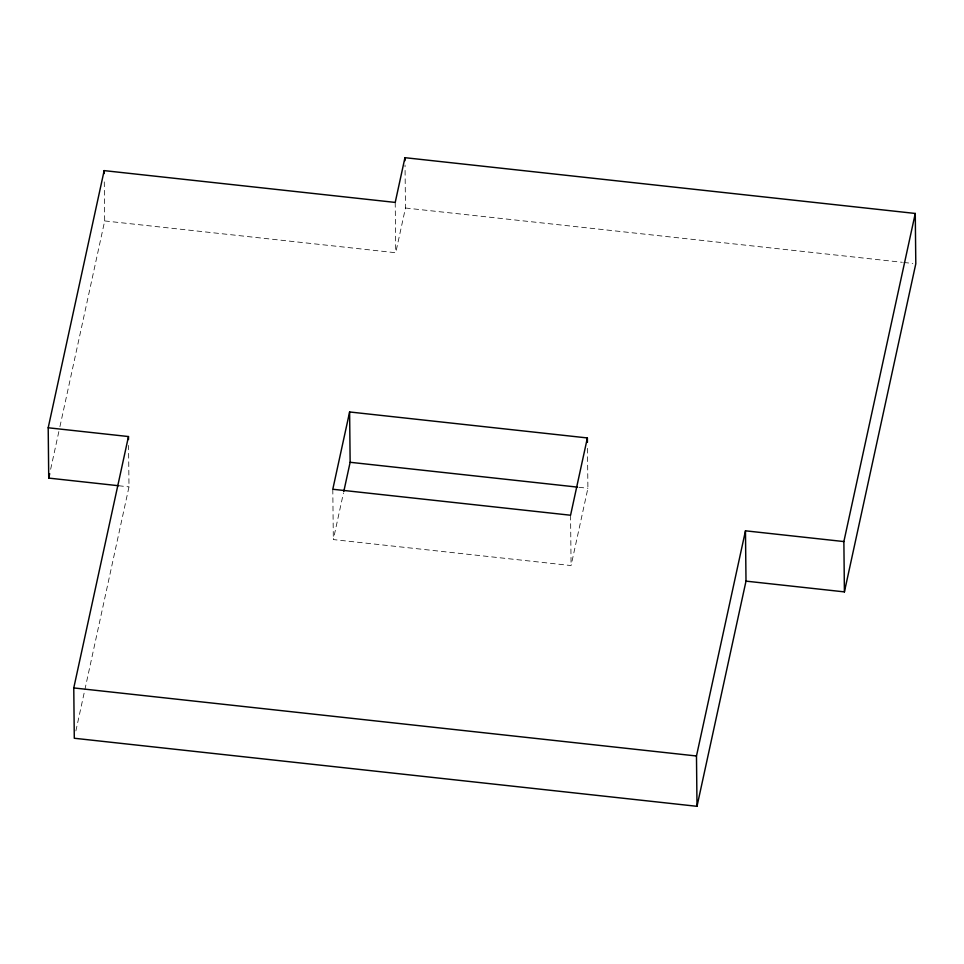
<?xml version="1.0" encoding="UTF-8"?>
<svg xmlns="http://www.w3.org/2000/svg" width="964" height="964" viewBox="0 0 964 964"><rect width="100%" height="100%" fill="white"/><g stroke="black" fill="none" stroke-linecap="round" stroke-linejoin="round"><path stroke-width="0.72" stroke-dasharray="4.82 3.62" d="M50.646 469.275L59.599 428.137M59.925 426.666L104.69 220.937L104.257 179.485M75.891 730.905L84.531 691.212M84.856 689.742L128.995 486.868L128.561 445.428M587.486 448.308L587.907 488.266L571.086 565.555L333.327 539.575L343.473 492.905M104.69 220.937L395.746 252.737L405.47 208.007L405.025 165.097M405.47 208.007L902.328 262.304M903.822 262.473L912.812 263.449M578.93 487.29L587.907 488.266M118.596 485.736L128.995 486.868M570.567 515.234L571.086 565.555M395.216 202.416L395.746 252.737M332.797 489.254L333.327 539.575"/><path stroke-width="1.45" d="M118.596 485.736L48.73 478.096L48.2 427.775L104.16 170.616L395.216 202.416L404.952 157.686L915.27 213.454L915.8 263.775L844.404 591.884L746.003 581.135L745.473 530.815L843.874 541.563L844.404 591.884M48.73 478.096L49.682 473.686M746.003 581.135L697.008 806.314L74.288 738.255L73.77 687.934L128.477 436.547L48.2 427.775M349.619 411.965L332.797 489.254L570.567 515.234L587.377 437.945L349.619 411.965L350.137 462.286L343.799 491.447M697.008 806.314L696.478 755.993L745.473 530.815M843.874 541.563L915.27 213.454M350.137 462.286L577.436 487.121M73.77 687.934L696.478 755.993M587.377 437.945L587.425 442.392M404.952 157.686L404.976 160.651M128.477 436.547L128.501 439.512M104.16 170.616L104.196 173.568"/></g></svg>
